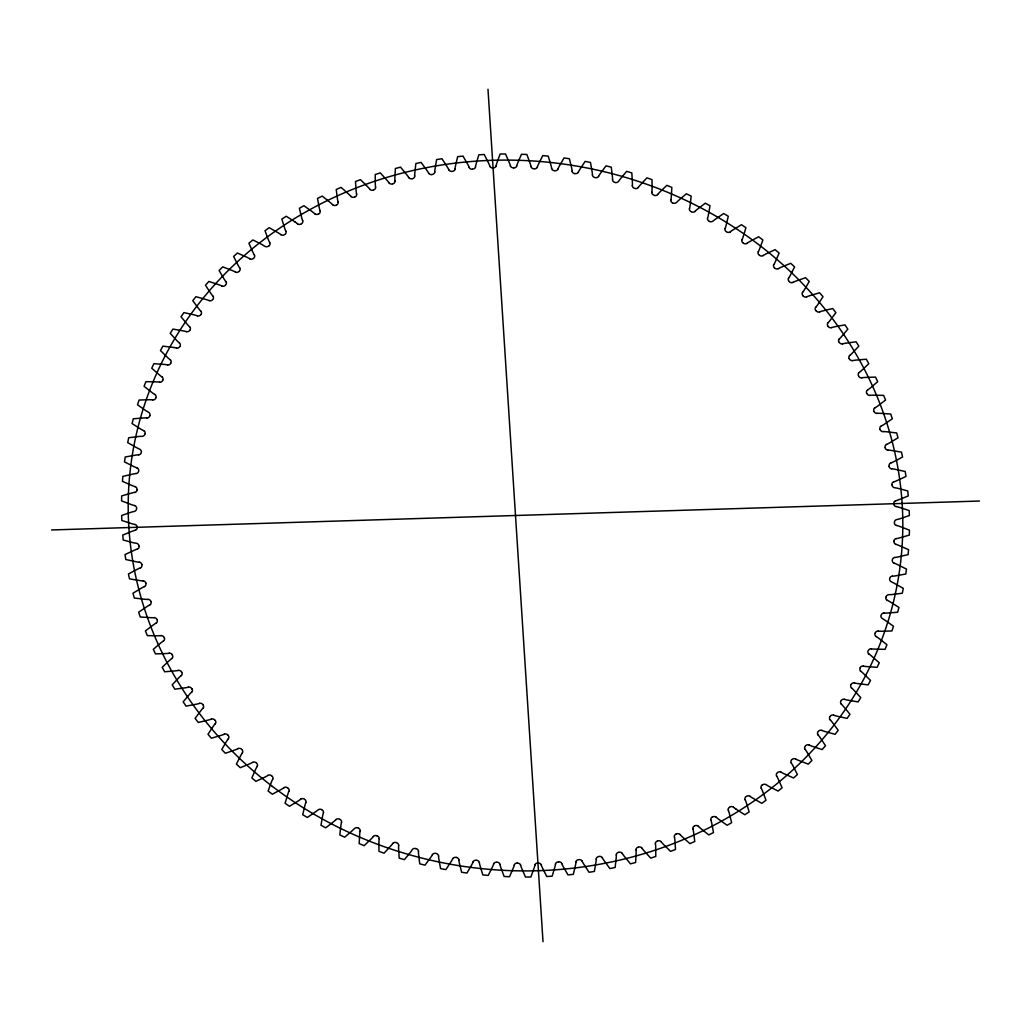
<?xml version="1.0" encoding="UTF-8"?>
<svg xmlns="http://www.w3.org/2000/svg" width="1031" height="1031" viewBox="0 0 1031 1031"><rect width="100%" height="100%" fill="white"/><g stroke="black" fill="none" stroke-linecap="round" stroke-linejoin="round"><path stroke-width="1.5" d="M136.994 489.815L137.007 489.416A3.209 2.925 8.2 0 0 135.113 486.555M894.019 541.12L893.993 541.584A3.209 2.925 8.2 0 0 895.887 544.445M145.036 433.716L144.933 434.115A3.209 2.925 8.2 0 1 142.317 436.319A120.034 109.737 8.2 0 0 138.876 436.448L128.707 437.763L128.372 439.386L127.715 442.634L136.595 447.647A120.034 109.737 8.2 0 0 139.636 449.181A3.209 2.925 8.2 0 1 141.376 452.094M885.951 597.349L886.067 596.885A3.209 2.925 8.2 0 1 888.683 594.681A120.034 109.737 8.2 0 0 892.124 594.552L902.293 593.237L902.628 591.614L903.285 588.366L894.405 583.353A120.034 109.737 8.2 0 0 891.364 581.819A3.209 2.925 8.2 0 1 889.624 578.907M149.882 415.596L149.907 415.48A3.209 2.925 8.2 0 0 148.722 412.323A120.034 109.737 8.2 0 1 145.771 410.634L137.51 404.771L138.025 403.198L139.082 400.041L149.379 399.744A120.034 109.737 8.2 0 1 152.807 399.822M149.83 415.764L149.791 415.867A3.209 2.925 8.2 0 1 147.021 418.006M162.821 380.117L162.846 380.052A3.209 2.925 8.2 0 0 162.022 376.818M162.769 380.22L162.679 380.439A3.209 2.925 8.2 0 1 159.663 382.269M170.811 363.028L170.862 362.912A3.209 2.925 8.2 0 0 170.244 359.639M860.344 667.663L860.163 668.036A3.209 2.925 8.2 0 0 860.756 671.361M189.665 330.423L189.73 330.32A3.209 2.925 8.2 0 1 186.392 331.724M268.846 245.855L268.563 246.074A3.209 2.925 8.2 0 1 264.928 246.383A120.034 109.737 8.2 0 0 262.054 244.566L252.93 239.952L251.59 241.022L248.909 243.2L252.801 252.041A120.034 109.737 8.2 0 0 254.257 254.928M762.102 785.184L762.489 784.887A3.209 2.925 8.2 0 1 766.072 784.617A120.034 109.737 8.2 0 0 768.946 786.434L778.07 791.048L779.41 789.978L782.091 787.8L778.199 778.959A120.034 109.737 8.2 0 0 776.743 776.072M712.305 817.145L712.743 816.913A3.209 2.925 8.2 0 1 716.339 817.183M318.527 213.945L318.373 214.023A3.209 2.925 8.2 0 1 314.661 213.817M676.143 834.079L676.594 833.899A3.209 2.925 8.2 0 1 680.151 834.517M354.522 197.063L354.406 197.101A3.209 2.925 8.2 0 1 350.849 196.483M598.843 856.555L598.663 856.581A3.209 2.925 8.2 0 0 596.15 858.965M431.963 174.484L432.401 174.407A3.209 2.925 8.2 0 0 434.85 172.035M472.675 169.11L472.868 169.097A3.209 2.925 8.2 0 0 475.587 166.983M558.634 861.864L558.261 861.903A3.209 2.925 8.2 0 0 555.413 864.017M493.127 167.963L493.321 167.95A3.209 2.925 8.2 0 0 496.156 165.991M51.55 529.96L979.45 501.04M492.87 167.976L492.805 167.976A3.209 2.925 8.2 0 1 489.712 166.184M517.175 863.166L517.678 863.166A3.209 2.925 8.2 0 1 520.668 865.099M513.515 167.834L513.322 167.834A3.209 2.925 8.2 0 1 510.332 165.901M574.976 173.569L575.156 173.595A3.209 2.925 8.2 0 0 578.417 172.241M456.346 857.483L455.908 857.418A3.209 2.925 8.2 0 0 452.583 858.759M415.97 848.603L415.789 848.552A3.209 2.925 8.2 0 0 412.323 849.557A120.034 109.737 8.2 0 1 410.544 852.225L404.371 859.648L402.644 859.132L399.177 858.088L398.597 848.642A120.034 109.737 8.2 0 1 398.585 845.484M416.034 848.629L416.228 848.681A3.209 2.925 8.2 0 1 418.547 851.258M377.024 835.87L376.843 835.793A3.209 2.925 8.2 0 0 373.274 836.437M377.088 835.883L377.256 835.961A3.209 2.925 8.2 0 1 379.279 838.744M321.556 809.644L321.994 809.889A3.209 2.925 8.2 0 1 323.502 812.931M709.057 221.137L709.006 221.111A3.209 2.925 8.2 0 1 707.498 218.069M294.776 221.742L286.231 216.265L283.293 218.134L281.837 219.075L284.672 228.238A120.034 109.737 8.2 0 0 285.793 231.253M736.224 809.258L744.769 814.735L747.707 812.866L749.163 811.925L746.328 802.762A120.034 109.737 8.2 0 0 745.207 799.747M789.205 281.437L789.115 281.347A3.209 2.925 8.2 0 1 788.535 278.074M241.757 749.524L241.885 749.653A3.209 2.925 8.2 0 1 242.465 752.926M803.201 295.936L802.956 295.665A3.209 2.925 8.2 0 1 802.53 292.314M227.761 735.026L228.083 735.387A3.209 2.925 8.2 0 1 228.47 738.686M816.088 310.808L816.165 310.898A3.209 2.925 8.2 0 0 819.606 311.993M214.989 720.295L214.873 720.154A3.209 2.925 8.2 0 0 211.394 719.007M828.177 326.376L827.932 326.028A3.209 2.925 8.2 0 1 827.932 322.716M202.888 704.727L203.068 704.972A3.209 2.925 8.2 0 1 203.068 708.284M839.286 342.395L839.35 342.498A3.209 2.925 8.2 0 0 842.636 343.929M191.921 688.914L191.689 688.553A3.209 2.925 8.2 0 0 188.364 687.071M181.624 672.173L181.508 671.967A3.209 2.925 8.2 0 0 178.26 670.33M849.286 358.659L849.531 359.084A3.209 2.925 8.2 0 0 852.74 360.67M172.267 654.878L172.486 655.304A3.209 2.925 8.2 0 1 171.893 658.551M858.565 375.8L858.539 375.748A3.209 2.925 8.2 0 1 859.107 372.449M866.878 393.468L866.916 393.571A3.209 2.925 8.2 0 0 869.932 395.466M164.264 637.854L164.109 637.48A3.209 2.925 8.2 0 0 161.068 635.534M145.771 583.134L145.874 583.585A3.209 2.925 8.2 0 1 144.533 586.626M885.152 447.531L885.126 447.415A3.209 2.925 8.2 0 1 886.467 444.374M141.814 564.563L141.891 565.027A3.209 2.925 8.2 0 1 140.371 567.991M889.147 466.205L889.122 466.089A3.209 2.925 8.2 0 1 890.629 463.009M138.979 546.146L138.953 545.85A3.209 2.925 8.2 0 0 136.582 543.298A120.034 109.737 8.2 0 1 133.179 542.718L123.23 540.025L123.063 538.362L122.766 535.05L132.11 531.274A120.034 109.737 8.2 0 1 135.293 530.166M892.008 484.802L892.047 485.15A3.209 2.925 8.2 0 0 894.418 487.702A120.034 109.737 8.2 0 1 897.821 488.282L907.77 490.975L907.937 492.638L908.234 495.95L898.89 499.726A120.034 109.737 8.2 0 1 895.707 500.834M137.187 527.06L137.2 527.176A3.209 2.925 8.2 0 0 134.971 524.392M487.985 89.272L543.015 941.728M137.2 527.228L137.226 527.524A3.209 2.925 8.2 0 1 135.357 530.308M876.157 636.604A3.209 2.925 8.2 0 1 875.048 633.369M876.26 636.488A120.034 109.737 8.2 0 1 879.005 638.447L886.918 644.697L886.312 646.244L885.075 649.337L874.765 649.118A120.034 109.737 8.2 0 1 871.324 648.886M875.203 632.931A3.209 2.925 8.2 0 1 878.193 631.036M878.193 631.178A120.034 109.737 8.2 0 0 881.621 631.256L891.918 630.959L892.446 629.374L893.49 626.229L885.229 620.366A120.034 109.737 8.2 0 0 882.368 618.548A3.209 2.925 8.2 0 1 880.977 615.494L881.221 615.069A3.209 2.925 8.2 0 1 883.979 612.994M883.992 613.149A120.034 109.737 8.2 0 0 887.42 613.045L897.666 612.234L898.104 610.636L898.942 607.439L890.372 601.988A120.034 109.737 8.2 0 0 887.42 600.313M887.33 600.429A3.209 2.925 8.2 0 1 885.848 597.323M889.701 578.443A3.209 2.925 8.2 0 1 892.305 576.123M892.331 576.277A120.034 109.737 8.2 0 0 895.72 575.826L905.785 574.009L906.017 572.373L906.481 569.086L897.344 564.511A120.034 109.737 8.2 0 0 894.212 563.132M894.148 563.274A3.209 2.925 8.2 0 1 892.305 560.31M892.356 559.846A3.209 2.925 8.2 0 1 894.805 557.397M894.844 557.539A120.034 109.737 8.2 0 0 898.194 556.933L908.131 554.601L908.272 552.964L908.543 549.652L899.148 545.528A120.034 109.737 8.2 0 0 895.952 544.304M893.903 541.107A3.209 2.925 8.2 0 1 896.197 538.543M896.248 538.685A120.034 109.737 8.2 0 0 899.56 537.911L909.316 535.089L909.368 533.439L909.432 530.127L899.831 526.467A120.034 109.737 8.2 0 0 896.57 525.398M896.519 525.539A3.209 2.925 8.2 0 1 894.341 522.781L894.457 522.305A3.209 2.925 8.2 0 1 896.48 519.624A120.034 109.737 8.2 0 0 899.792 518.825L909.355 515.513L909.303 513.863L909.187 510.538L899.393 507.368A120.034 109.737 8.2 0 0 896.068 506.466M896.029 506.608A3.209 2.925 8.2 0 1 893.697 503.953L893.774 503.476A3.209 2.925 8.2 0 1 895.643 500.692M891.879 484.686A3.209 2.925 8.2 0 1 893.697 481.799M893.761 481.941A120.034 109.737 8.2 0 0 896.88 480.678L905.965 476.438L905.721 474.788L905.205 471.489L895.127 469.285A120.034 109.737 8.2 0 0 891.725 468.718M891.699 468.873A3.209 2.925 8.2 0 1 889.083 466.45M890.707 463.138A120.034 109.737 8.2 0 0 893.735 461.72L902.55 457.029L902.215 455.393L901.506 452.132L891.325 450.431A120.034 109.737 8.2 0 0 887.897 450.031M887.884 450.173A3.209 2.925 8.2 0 1 885.126 447.892M886.557 444.503A120.034 109.737 8.2 0 0 889.495 442.93L898.001 437.801L897.576 436.177L896.674 432.956L886.415 431.757A120.034 109.737 8.2 0 0 882.987 431.525M882.974 431.68A3.209 2.925 8.2 0 1 880.087 429.527M879.946 429.076A3.209 2.925 8.2 0 1 881.209 425.945M881.312 426.074A120.034 109.737 8.2 0 0 884.147 424.36L892.331 418.805L891.802 417.207L890.72 414.011L880.422 413.341A120.034 109.737 8.2 0 0 876.981 413.276M876.981 413.431A3.209 2.925 8.2 0 1 873.979 411.421M873.811 410.969A3.209 2.925 8.2 0 1 874.894 407.773M874.997 407.902A120.034 109.737 8.2 0 0 877.716 406.046L885.565 400.08L884.933 398.507L883.657 395.376L873.347 395.208A120.034 109.737 8.2 0 0 869.919 395.324M866.633 393.172A3.209 2.925 8.2 0 1 867.509 389.924M867.625 390.04A120.034 109.737 8.2 0 0 870.228 388.056L877.69 381.702L876.981 380.168L875.525 377.101L865.241 377.436A120.034 109.737 8.2 0 0 861.826 377.72M861.839 377.874A3.209 2.925 8.2 0 1 858.63 376.173M859.223 372.552A120.034 109.737 8.2 0 0 861.697 370.438L868.772 363.724L867.973 362.216L866.336 359.213L856.104 360.077A120.034 109.737 8.2 0 0 852.714 360.528M849.183 358.711A3.209 2.925 8.2 0 1 849.686 355.386M849.802 355.489A120.034 109.737 8.2 0 0 852.16 353.246L858.81 346.171L857.921 344.715L856.117 341.802L845.961 343.155A120.034 109.737 8.2 0 0 842.611 343.774M838.989 342.137A3.209 2.925 8.2 0 1 839.286 338.787M839.414 338.89A120.034 109.737 8.2 0 0 841.631 336.531L847.843 329.134L846.863 327.716L844.905 324.881L834.852 326.75A120.034 109.737 8.2 0 0 831.54 327.536M831.579 327.69A3.209 2.925 8.2 0 1 828.125 326.479M828.073 322.806A120.034 109.737 8.2 0 0 830.135 320.345L835.896 312.638L834.839 311.259L832.713 308.54L822.802 310.898A120.034 109.737 8.2 0 0 819.555 311.852M815.779 310.576A3.209 2.925 8.2 0 1 815.676 307.212M815.805 307.302A120.034 109.737 8.2 0 0 817.725 304.725L823.022 296.735L821.887 295.407L819.606 292.791L809.851 295.652A120.034 109.737 8.2 0 0 806.667 296.76M806.732 296.902A3.209 2.925 8.2 0 1 803.162 296.039M802.672 292.392A120.034 109.737 8.2 0 0 804.425 289.724L809.232 281.476L808.02 280.213L805.598 277.7L796.048 281.038A120.034 109.737 8.2 0 0 792.929 282.314M793.007 282.455A3.209 2.925 8.2 0 1 789.398 281.772M788.689 278.138A120.034 109.737 8.2 0 0 790.287 275.393L794.592 266.9L793.303 265.689L790.738 263.305L781.408 267.119A120.034 109.737 8.2 0 0 778.379 268.55M778.457 268.679A3.209 2.925 8.2 0 1 774.822 268.176M774.449 267.841A3.209 2.925 8.2 0 1 773.753 264.529M773.907 264.593A120.034 109.737 8.2 0 0 775.338 261.758L779.127 253.046L777.774 251.912L775.067 249.657L765.994 253.935A120.034 109.737 8.2 0 0 763.056 255.508M763.146 255.636A3.209 2.925 8.2 0 1 759.486 255.314M759.1 255.005A3.209 2.925 8.2 0 1 758.21 251.719M758.365 251.77A120.034 109.737 8.2 0 0 759.615 248.871L762.888 239.978L761.471 238.908L758.648 236.782L749.846 241.512A120.034 109.737 8.2 0 0 747.011 243.226M747.101 243.355A3.209 2.925 8.2 0 1 743.441 243.213M743.029 242.916A3.209 2.925 8.2 0 1 741.946 239.682M742.101 239.733A120.034 109.737 8.2 0 0 743.196 236.756L745.916 227.709L744.459 226.704L741.508 224.719L733.015 229.887A120.034 109.737 8.2 0 0 730.283 231.756M730.386 231.872A3.209 2.925 8.2 0 1 726.726 231.911M726.301 231.64A3.209 2.925 8.2 0 1 725.025 228.457M725.193 228.495A120.034 109.737 8.2 0 0 726.095 225.48L728.286 216.278L726.765 215.35L723.698 213.52L715.54 219.113A120.034 109.737 8.2 0 0 712.937 221.098A3.209 2.925 8.2 0 1 709.38 221.446M707.653 218.095A120.034 109.737 8.2 0 0 708.374 215.041L710.024 205.736L708.439 204.885L705.281 203.197L697.472 209.19A120.034 109.737 8.2 0 0 694.997 211.316M695.113 211.432A3.209 2.925 8.2 0 1 691.479 211.832M691.028 211.6A3.209 2.925 8.2 0 1 689.391 208.558M689.559 208.584A120.034 109.737 8.2 0 0 690.1 205.478L691.182 196.096L689.571 195.323L686.311 193.802L678.888 200.182A120.034 109.737 8.2 0 0 676.529 202.424A3.209 2.925 8.2 0 1 673.063 203.12M672.586 202.914A3.209 2.925 8.2 0 1 670.781 199.937M670.949 199.962A120.034 109.737 8.2 0 0 671.31 196.831L671.838 187.397L670.176 186.701L666.851 185.335L659.814 192.088A120.034 109.737 8.2 0 0 657.598 194.459M657.726 194.563A3.209 2.925 8.2 0 1 654.17 195.323L653.796 195.065A3.209 2.925 8.2 0 1 651.721 192.256M651.888 192.269A120.034 109.737 8.2 0 0 652.056 189.124L652.03 179.665L650.329 179.046L646.927 177.847L640.315 184.949A120.034 109.737 8.2 0 0 638.253 187.423M638.382 187.513A3.209 2.925 8.2 0 1 634.89 188.454M634.4 188.299A3.209 2.925 8.2 0 1 632.261 185.516M632.415 185.516A120.034 109.737 8.2 0 0 632.403 182.358L631.823 172.912L630.096 172.383L626.629 171.352L620.456 178.775A120.034 109.737 8.2 0 0 618.536 181.353A3.209 2.925 8.2 0 1 615.249 182.551L614.772 182.319A3.209 2.925 8.2 0 1 612.453 179.742M612.607 179.742A120.034 109.737 8.2 0 0 612.414 176.585L611.267 167.164L609.514 166.726L605.996 165.862L600.274 173.595A120.034 109.737 8.2 0 0 598.521 176.262M598.663 176.353A3.209 2.925 8.2 0 1 595.312 177.628M594.81 177.525A3.209 2.925 8.2 0 1 592.361 174.961M592.516 174.948A120.034 109.737 8.2 0 0 592.129 171.803L590.441 162.434L588.662 162.086L585.105 161.403L579.86 169.419A120.034 109.737 8.2 0 0 578.275 172.177M574.641 173.608A3.209 2.925 8.2 0 1 572.037 171.172M572.205 171.146A120.034 109.737 8.2 0 0 571.638 168.027L569.383 158.748L567.604 158.478L564.009 157.975L559.253 166.249A120.034 109.737 8.2 0 0 557.823 169.084M557.977 169.148A3.209 2.925 8.2 0 1 554.807 170.759M554.291 170.708A3.209 2.925 8.2 0 1 551.559 168.388M551.714 168.362A120.034 109.737 8.2 0 0 550.966 165.269L548.183 156.093L546.378 155.926L542.77 155.591L538.517 164.109A120.034 109.737 8.2 0 0 537.267 167.009M537.422 167.074A3.209 2.925 8.2 0 1 534.342 168.839M533.826 168.813A3.209 2.925 8.2 0 1 530.965 166.635M531.133 166.597A120.034 109.737 8.2 0 0 530.192 163.542L526.88 154.508L525.075 154.418L521.454 154.276L517.717 163.001A120.034 109.737 8.2 0 0 516.634 165.965M516.789 166.017A3.209 2.925 8.2 0 1 513.825 167.937M510.487 165.849A120.034 109.737 8.2 0 0 509.378 162.846L505.538 153.98L503.734 153.98L500.125 154.006L496.903 162.924A120.034 109.737 8.2 0 0 496.001 165.939M489.867 166.133A120.034 109.737 8.2 0 0 488.591 163.182L484.235 154.508L482.431 154.598L478.835 154.805L476.142 163.877A120.034 109.737 8.2 0 0 475.433 166.945M472.366 169.239A3.209 2.925 8.2 0 1 469.169 167.499M469.324 167.447A120.034 109.737 8.2 0 0 467.868 164.548L463.009 156.093L461.218 156.274L457.648 156.66L455.509 165.862A120.034 109.737 8.2 0 0 454.967 168.968M455.135 168.994A3.209 2.925 8.2 0 1 452.557 171.339M452.055 171.404A3.209 2.925 8.2 0 1 448.769 169.831M448.91 169.767A120.034 109.737 8.2 0 0 447.286 166.958L441.951 158.735L440.173 159.006L436.629 159.573L435.043 168.878A120.034 109.737 8.2 0 0 434.695 172.009M431.925 174.6A3.209 2.925 8.2 0 1 428.561 173.182M428.703 173.105A120.034 109.737 8.2 0 0 426.911 170.373L421.099 162.421L419.346 162.782L415.854 163.529L414.81 172.912A120.034 109.737 8.2 0 0 414.642 176.056M414.81 176.069A3.209 2.925 8.2 0 1 412.542 178.659M412.052 178.775A3.209 2.925 8.2 0 1 408.598 177.538M408.74 177.461A120.034 109.737 8.2 0 0 406.794 174.806L400.531 167.151L398.804 167.602L395.363 168.517L394.873 177.951A120.034 109.737 8.2 0 0 394.899 181.108M395.066 181.108A3.209 2.925 8.2 0 1 392.953 183.814M392.463 183.956A3.209 2.925 8.2 0 1 388.958 182.887M389.087 182.796A120.034 109.737 8.2 0 0 386.999 180.245L380.297 172.899L378.609 173.427L375.22 174.523L375.297 183.969A120.034 109.737 8.2 0 0 375.503 187.126M375.671 187.126A3.209 2.925 8.2 0 1 373.725 189.936M373.248 190.104A3.209 2.925 8.2 0 1 369.691 189.201M369.807 189.111A120.034 109.737 8.2 0 0 367.577 186.663L360.463 179.652L358.801 180.27L355.502 181.52L356.133 190.98A120.034 109.737 8.2 0 0 356.52 194.112M356.687 194.099A3.209 2.925 8.2 0 1 354.909 197.011M350.965 196.38A120.034 109.737 8.2 0 0 348.594 194.047L341.081 187.384L339.47 188.08L336.235 189.498L337.433 198.919A120.034 109.737 8.2 0 0 338 202.05M338.168 202.024A3.209 2.925 8.2 0 1 336.57 205.014M336.119 205.233A3.209 2.925 8.2 0 1 332.485 204.692M332.601 204.589A120.034 109.737 8.2 0 0 330.088 202.372L322.213 196.083L320.641 196.857L317.509 198.442L319.249 207.798A120.034 109.737 8.2 0 0 320.01 210.891M320.177 210.865A3.209 2.925 8.2 0 1 318.759 213.945M314.764 213.701A120.034 109.737 8.2 0 0 312.135 211.613L303.913 205.723L302.392 206.574L299.364 208.314L301.645 217.58A120.034 109.737 8.2 0 0 302.586 220.634M302.753 220.608A3.209 2.925 8.2 0 1 301.516 223.74M301.091 223.998A3.209 2.925 8.2 0 1 297.431 223.83M294.776 221.742A120.034 109.737 8.2 0 1 297.521 223.701M285.948 231.202A3.209 2.925 8.2 0 1 284.904 234.411M284.492 234.681A3.209 2.925 8.2 0 1 280.832 234.694M280.922 234.565A120.034 109.737 8.2 0 0 278.061 232.748L269.22 227.683L267.815 228.689L265.006 230.725L268.369 239.733A120.034 109.737 8.2 0 0 269.671 242.685M269.813 242.633A3.209 2.925 8.2 0 1 268.975 245.894M254.412 254.876A3.209 2.925 8.2 0 1 253.755 258.175M253.381 258.485A3.209 2.925 8.2 0 1 249.747 258.858M249.824 258.729A120.034 109.737 8.2 0 0 246.783 257.183L237.414 253.02L236.138 254.167L233.599 256.474L237.993 265.122A120.034 109.737 8.2 0 0 239.63 267.944M239.772 267.867A3.209 2.925 8.2 0 1 239.308 271.205M238.96 271.54A3.209 2.925 8.2 0 1 235.364 272.094M235.429 271.952A120.034 109.737 8.2 0 0 232.297 270.56L222.709 266.861L221.51 268.073L219.113 270.496L224.011 278.937A120.034 109.737 8.2 0 0 225.802 281.669M225.944 281.592A3.209 2.925 8.2 0 1 225.673 284.943M225.351 285.303A3.209 2.925 8.2 0 1 221.781 286.038M221.845 285.896A120.034 109.737 8.2 0 0 218.649 284.659L208.868 281.437L207.734 282.713L205.491 285.252L210.878 293.448A120.034 109.737 8.2 0 0 212.824 296.09M212.953 296.013A3.209 2.925 8.2 0 1 212.889 299.377M212.579 299.737A3.209 2.925 8.2 0 1 209.074 300.652M209.125 300.511A120.034 109.737 8.2 0 0 205.865 299.441L195.929 296.696L194.872 298.023L192.784 300.678L198.635 308.604A120.034 109.737 8.2 0 0 200.736 311.156M200.865 311.066A3.209 2.925 8.2 0 1 200.993 314.429M200.71 314.816A3.209 2.925 8.2 0 1 197.269 315.898M197.308 315.757A120.034 109.737 8.2 0 0 193.996 314.842L183.918 312.599L182.951 313.978L181.018 316.736L187.32 324.365A120.034 109.737 8.2 0 0 189.562 326.814M189.691 326.724A3.209 2.925 8.2 0 1 190.026 330.075M186.431 331.582A120.034 109.737 8.2 0 0 183.067 330.835L172.886 329.095L171.997 330.526L170.244 333.374L176.971 340.694A120.034 109.737 8.2 0 0 179.355 343.027M179.471 342.923A3.209 2.925 8.2 0 1 180 346.274M179.768 346.687A3.209 2.925 8.2 0 1 176.481 348.104M176.507 347.95A120.034 109.737 8.2 0 0 173.105 347.383L162.859 346.145L162.06 347.615L160.475 350.553L167.615 357.538A120.034 109.737 8.2 0 0 170.128 359.755M170.759 363.389A3.209 2.925 8.2 0 1 167.563 364.961M167.576 364.819A120.034 109.737 8.2 0 0 164.161 364.407L153.864 363.685L153.155 365.193L151.75 368.209L159.29 374.846A120.034 109.737 8.2 0 0 161.919 376.934M159.676 382.114A120.034 109.737 8.2 0 0 156.235 381.882L145.925 381.663L145.307 383.21L144.082 386.303L151.995 392.553A120.034 109.737 8.2 0 0 154.74 394.512M154.843 394.396A3.209 2.925 8.2 0 1 155.952 397.631M155.797 398.069A3.209 2.925 8.2 0 1 152.807 399.964M147.008 417.851A120.034 109.737 8.2 0 0 143.58 417.955L133.334 418.766L132.896 420.364L132.058 423.561L140.628 429.012A120.034 109.737 8.2 0 0 143.58 430.687M143.67 430.571A3.209 2.925 8.2 0 1 145.152 433.677M141.299 452.557A3.209 2.925 8.2 0 1 138.695 454.877M138.669 454.723A120.034 109.737 8.2 0 0 135.28 455.174L125.215 456.991L124.983 458.627L124.519 461.914L133.656 466.489A120.034 109.737 8.2 0 0 136.788 467.868M136.852 467.726A3.209 2.925 8.2 0 1 138.695 470.69M138.644 471.154A3.209 2.925 8.2 0 1 136.195 473.603M136.156 473.461A120.034 109.737 8.2 0 0 132.806 474.067L122.869 476.399L122.728 478.036L122.457 481.348L131.852 485.472A120.034 109.737 8.2 0 0 135.048 486.696M137.097 489.893A3.209 2.925 8.2 0 1 134.803 492.457M134.752 492.315A120.034 109.737 8.2 0 0 131.44 493.089L121.684 495.911L121.632 497.561L121.568 500.873L131.169 504.533A120.034 109.737 8.2 0 0 134.43 505.602M134.481 505.461A3.209 2.925 8.2 0 1 136.659 508.219L136.543 508.695A3.209 2.925 8.2 0 1 134.52 511.376A120.034 109.737 8.2 0 0 131.208 512.175L121.645 515.487L121.697 517.137L121.813 520.462L131.607 523.632A120.034 109.737 8.2 0 0 134.932 524.534M139.121 546.314A3.209 2.925 8.2 0 1 137.303 549.201M137.239 549.059A120.034 109.737 8.2 0 0 134.12 550.322L125.035 554.562L125.279 556.212L125.795 559.511L135.873 561.715A120.034 109.737 8.2 0 0 139.275 562.282M139.301 562.127A3.209 2.925 8.2 0 1 141.917 564.55M140.293 567.862A120.034 109.737 8.2 0 0 137.265 569.28L128.45 573.971L128.785 575.607L129.494 578.868L139.675 580.569A120.034 109.737 8.2 0 0 143.103 580.969M143.116 580.827A3.209 2.925 8.2 0 1 145.874 583.108M144.443 586.497A120.034 109.737 8.2 0 0 141.505 588.07L132.999 593.199L133.424 594.823L134.326 598.044L144.585 599.243A120.034 109.737 8.2 0 0 148.013 599.475M148.026 599.32A3.209 2.925 8.2 0 1 150.913 601.473M151.054 601.924A3.209 2.925 8.2 0 1 149.791 605.055M149.688 604.926A120.034 109.737 8.2 0 0 146.853 606.64L138.669 612.195L139.198 613.793L140.28 616.989L150.578 617.659A120.034 109.737 8.2 0 0 154.019 617.724M154.019 617.569A3.209 2.925 8.2 0 1 157.021 619.579M157.189 620.031A3.209 2.925 8.2 0 1 156.106 623.227M156.003 623.098A120.034 109.737 8.2 0 0 153.284 624.954L145.435 630.92L146.067 632.493L147.343 635.624L157.653 635.792A120.034 109.737 8.2 0 0 161.081 635.676M164.367 637.828A3.209 2.925 8.2 0 1 163.491 641.076M163.375 640.96A120.034 109.737 8.2 0 0 160.772 642.944L153.31 649.298L154.019 650.832L155.475 653.899L165.759 653.564A120.034 109.737 8.2 0 0 169.174 653.28M169.161 653.126A3.209 2.925 8.2 0 1 172.37 654.827M171.777 658.448A120.034 109.737 8.2 0 0 169.303 660.562L162.228 667.276L163.027 668.784L164.664 671.787L174.896 670.923A120.034 109.737 8.2 0 0 178.286 670.472M181.817 672.289A3.209 2.925 8.2 0 1 181.314 675.614M181.198 675.511A120.034 109.737 8.2 0 0 178.84 677.754L172.19 684.829L173.079 686.285L174.883 689.198L185.039 687.845A120.034 109.737 8.2 0 0 188.389 687.226M192.011 688.863A3.209 2.925 8.2 0 1 191.714 692.213M191.586 692.11A120.034 109.737 8.2 0 0 189.369 694.469L183.157 701.866L184.137 703.284L186.096 706.119L196.148 704.25A120.034 109.737 8.2 0 0 199.46 703.464M199.421 703.31A3.209 2.925 8.2 0 1 202.875 704.521M202.927 708.194A120.034 109.737 8.2 0 0 200.865 710.655L195.104 718.362L196.161 719.741L198.287 722.46L208.198 720.102A120.034 109.737 8.2 0 0 211.445 719.148M215.221 720.424A3.209 2.925 8.2 0 1 215.324 723.788M215.195 723.698A120.034 109.737 8.2 0 0 213.275 726.275L207.978 734.265L209.113 735.593L211.394 738.209L221.15 735.348A120.034 109.737 8.2 0 0 224.333 734.24M224.268 734.098A3.209 2.925 8.2 0 1 227.838 734.961M228.328 738.608A120.034 109.737 8.2 0 0 226.575 741.276L221.768 749.524L222.98 750.787L225.402 753.3L234.952 749.962A120.034 109.737 8.2 0 0 238.071 748.686M237.993 748.545A3.209 2.925 8.2 0 1 241.602 749.228M242.311 752.862A120.034 109.737 8.2 0 0 240.713 755.607L236.408 764.1L237.697 765.311L240.262 767.695L249.592 763.881A120.034 109.737 8.2 0 0 252.621 762.45M252.543 762.321A3.209 2.925 8.2 0 1 256.178 762.824M256.551 763.159A3.209 2.925 8.2 0 1 257.247 766.471M257.093 766.407A120.034 109.737 8.2 0 0 255.662 769.242L251.873 777.954L253.226 779.088L255.933 781.343L265.006 777.065A120.034 109.737 8.2 0 0 267.944 775.492M267.854 775.364A3.209 2.925 8.2 0 1 271.514 775.686M271.9 775.995A3.209 2.925 8.2 0 1 272.79 779.281M272.635 779.23A120.034 109.737 8.2 0 0 271.385 782.129L268.112 791.022L269.529 792.092L272.352 794.218L281.154 789.488A120.034 109.737 8.2 0 0 283.989 787.774M283.899 787.645A3.209 2.925 8.2 0 1 287.559 787.787M287.971 788.084A3.209 2.925 8.2 0 1 289.054 791.318M288.899 791.267A120.034 109.737 8.2 0 0 287.804 794.244L285.084 803.291L286.541 804.296L289.492 806.281L297.985 801.113A120.034 109.737 8.2 0 0 300.717 799.244M300.614 799.128A3.209 2.925 8.2 0 1 304.274 799.089M304.699 799.36A3.209 2.925 8.2 0 1 305.975 802.543M305.807 802.505A120.034 109.737 8.2 0 0 304.905 805.52L302.714 814.722L304.235 815.65L307.302 817.48L315.46 811.887A120.034 109.737 8.2 0 0 318.064 809.902A3.209 2.925 8.2 0 1 321.62 809.554M323.347 812.905A120.034 109.737 8.2 0 0 322.626 815.959L320.976 825.264L322.561 826.115L325.719 827.803L333.529 821.81A120.034 109.737 8.2 0 0 336.003 819.684M335.887 819.568A3.209 2.925 8.2 0 1 339.521 819.168M339.972 819.4A3.209 2.925 8.2 0 1 341.609 822.442M341.441 822.416A120.034 109.737 8.2 0 0 340.9 825.522L339.818 834.904L341.429 835.677L344.689 837.198L352.112 830.818A120.034 109.737 8.2 0 0 354.471 828.576A3.209 2.925 8.2 0 1 357.937 827.88M358.414 828.086A3.209 2.925 8.2 0 1 360.219 831.063M360.051 831.038A120.034 109.737 8.2 0 0 359.69 834.169L359.162 843.603L360.824 844.299L364.149 845.665L371.186 838.912A120.034 109.737 8.2 0 0 373.402 836.541M379.112 838.731A120.034 109.737 8.2 0 0 378.944 841.876L378.97 851.335L380.671 851.954L384.073 853.153L390.685 846.051A120.034 109.737 8.2 0 0 392.747 843.577M392.618 843.487A3.209 2.925 8.2 0 1 396.11 842.546M396.6 842.701A3.209 2.925 8.2 0 1 398.739 845.484M418.393 851.258A120.034 109.737 8.2 0 0 418.586 854.415L419.733 863.836L421.486 864.274L425.004 865.138L430.726 857.405A120.034 109.737 8.2 0 0 432.479 854.738M432.337 854.647A3.209 2.925 8.2 0 1 435.688 853.372M436.19 853.475A3.209 2.925 8.2 0 1 438.639 856.039M438.484 856.052A120.034 109.737 8.2 0 0 438.871 859.197L440.559 868.566L442.338 868.914L445.895 869.597L451.14 861.581A120.034 109.737 8.2 0 0 452.725 858.823M456.359 857.392A3.209 2.925 8.2 0 1 458.963 859.828M458.795 859.854A120.034 109.737 8.2 0 0 459.362 862.973L461.617 872.252L463.396 872.522L466.991 873.025L471.747 864.751A120.034 109.737 8.2 0 0 473.177 861.916M473.023 861.852A3.209 2.925 8.2 0 1 476.193 860.241M476.709 860.292A3.209 2.925 8.2 0 1 479.441 862.612M479.286 862.638A120.034 109.737 8.2 0 0 480.034 865.731L482.817 874.907L484.622 875.074L488.23 875.409L492.483 866.891A120.034 109.737 8.2 0 0 493.733 863.991M493.578 863.926A3.209 2.925 8.2 0 1 496.658 862.161M497.174 862.187A3.209 2.925 8.2 0 1 500.035 864.365M499.867 864.403A120.034 109.737 8.2 0 0 500.808 867.458L504.12 876.492L505.925 876.582L509.546 876.724L513.283 867.999A120.034 109.737 8.2 0 0 514.366 865.035M514.211 864.983A3.209 2.925 8.2 0 1 517.175 863.063M520.513 865.151A120.034 109.737 8.2 0 0 521.622 868.154L525.462 877.02L527.266 877.02L530.875 876.994L534.097 868.076A120.034 109.737 8.2 0 0 534.999 865.061M534.844 865.009A3.209 2.925 8.2 0 1 537.679 862.947L538.195 863.024A3.209 2.925 8.2 0 1 541.288 864.816M541.133 864.867A120.034 109.737 8.2 0 0 542.409 867.818L546.765 876.492L548.569 876.402L552.165 876.195L554.858 867.123A120.034 109.737 8.2 0 0 555.567 864.055M558.634 861.761A3.209 2.925 8.2 0 1 561.831 863.501M561.676 863.553A120.034 109.737 8.2 0 0 563.132 866.452L567.991 874.907L569.782 874.726L573.352 874.34L575.491 865.138A120.034 109.737 8.2 0 0 576.033 862.032M575.865 862.006A3.209 2.925 8.2 0 1 578.443 859.661M578.945 859.596A3.209 2.925 8.2 0 1 582.231 861.169M582.09 861.233A120.034 109.737 8.2 0 0 583.714 864.042L589.049 872.265L590.827 871.994L594.371 871.427L595.957 862.122A120.034 109.737 8.2 0 0 596.305 858.991M599.075 856.4A3.209 2.925 8.2 0 1 602.439 857.818M602.297 857.895A120.034 109.737 8.2 0 0 604.089 860.627L609.901 868.579L611.654 868.218L615.146 867.471L616.19 858.088A120.034 109.737 8.2 0 0 616.358 854.944M616.19 854.931A3.209 2.925 8.2 0 1 618.458 852.341M618.948 852.225A3.209 2.925 8.2 0 1 622.402 853.462M622.26 853.539A120.034 109.737 8.2 0 0 624.206 856.194L630.469 863.849L632.196 863.398L635.637 862.483L636.127 853.049A120.034 109.737 8.2 0 0 636.101 849.892M635.934 849.892A3.209 2.925 8.2 0 1 638.047 847.186M638.537 847.044A3.209 2.925 8.2 0 1 642.042 848.113M641.913 848.204A120.034 109.737 8.2 0 0 644.001 850.755L650.703 858.101L652.391 857.573L655.78 856.477L655.703 847.031A120.034 109.737 8.2 0 0 655.497 843.874M655.329 843.874A3.209 2.925 8.2 0 1 657.275 841.064M657.752 840.896A3.209 2.925 8.2 0 1 661.309 841.799M661.193 841.889A120.034 109.737 8.2 0 0 663.423 844.337L670.537 851.348L672.199 850.73L675.498 849.48L674.867 840.02A120.034 109.737 8.2 0 0 674.48 836.888M674.313 836.901A3.209 2.925 8.2 0 1 676.091 833.989M680.035 834.62A120.034 109.737 8.2 0 0 682.406 836.953L689.919 843.616L691.53 842.92L694.765 841.502L693.567 832.081A120.034 109.737 8.2 0 0 693 828.95M692.832 828.976A3.209 2.925 8.2 0 1 694.43 825.986M694.881 825.767A3.209 2.925 8.2 0 1 698.515 826.308M698.399 826.411A120.034 109.737 8.2 0 0 700.912 828.628L708.787 834.917L710.359 834.143L713.491 832.558L711.751 823.202A120.034 109.737 8.2 0 0 710.99 820.109M710.823 820.135A3.209 2.925 8.2 0 1 712.241 817.055M716.236 817.299A120.034 109.737 8.2 0 0 718.865 819.387L727.087 825.277L728.608 824.426L731.636 822.686L729.355 813.42A120.034 109.737 8.2 0 0 728.414 810.366M728.247 810.392A3.209 2.925 8.2 0 1 729.484 807.26M729.909 807.002A3.209 2.925 8.2 0 1 733.569 807.17M736.224 809.258A120.034 109.737 8.2 0 1 733.479 807.299M745.052 799.798A3.209 2.925 8.2 0 1 746.096 796.589M746.508 796.319A3.209 2.925 8.2 0 1 750.168 796.306M750.078 796.435A120.034 109.737 8.2 0 0 752.939 798.252L761.78 803.317L763.185 802.311L765.994 800.275L762.631 791.267A120.034 109.737 8.2 0 0 761.329 788.315M761.187 788.367A3.209 2.925 8.2 0 1 762.025 785.107M776.588 776.124A3.209 2.925 8.2 0 1 777.245 772.825M777.619 772.515A3.209 2.925 8.2 0 1 781.253 772.142M781.176 772.271A120.034 109.737 8.2 0 0 784.217 773.817L793.586 777.98L794.862 776.833L797.401 774.526L793.007 765.878A120.034 109.737 8.2 0 0 791.37 763.056M791.228 763.133A3.209 2.925 8.2 0 1 791.692 759.795M792.04 759.46A3.209 2.925 8.2 0 1 795.636 758.906M795.571 759.048A120.034 109.737 8.2 0 0 798.703 760.44L808.291 764.139L809.49 762.927L811.887 760.504L806.989 752.063A120.034 109.737 8.2 0 0 805.198 749.331M805.056 749.408A3.209 2.925 8.2 0 1 805.327 746.057M805.649 745.697A3.209 2.925 8.2 0 1 809.219 744.962M809.155 745.104A120.034 109.737 8.2 0 0 812.351 746.341L822.132 749.563L823.266 748.287L825.509 745.748L820.122 737.552A120.034 109.737 8.2 0 0 818.176 734.91M818.047 734.987A3.209 2.925 8.2 0 1 818.111 731.623M818.421 731.263A3.209 2.925 8.2 0 1 821.926 730.348M821.875 730.489A120.034 109.737 8.2 0 0 825.135 731.559L835.071 734.304L836.128 732.977L838.216 730.322L832.365 722.396A120.034 109.737 8.2 0 0 830.264 719.844M830.135 719.934A3.209 2.925 8.2 0 1 830.007 716.571M830.29 716.184A3.209 2.925 8.2 0 1 833.731 715.102M833.692 715.243A120.034 109.737 8.2 0 0 837.004 716.158L847.082 718.401L848.049 717.022L849.982 714.264L843.68 706.635A120.034 109.737 8.2 0 0 841.438 704.186M841.309 704.276A3.209 2.925 8.2 0 1 840.974 700.925M841.244 700.526A3.209 2.925 8.2 0 1 844.608 699.276M844.569 699.418A120.034 109.737 8.2 0 0 847.933 700.165L858.114 701.905L859.003 700.474L860.756 697.626L854.029 690.306A120.034 109.737 8.2 0 0 851.645 687.973M851.529 688.077A3.209 2.925 8.2 0 1 851 684.726M851.232 684.313A3.209 2.925 8.2 0 1 854.519 682.896M854.493 683.05A120.034 109.737 8.2 0 0 857.895 683.617L868.141 684.855L868.94 683.385L870.525 680.447L863.385 673.462A120.034 109.737 8.2 0 0 860.872 671.245M860.241 667.611A3.209 2.925 8.2 0 1 863.437 666.039M863.424 666.181A120.034 109.737 8.2 0 0 866.839 666.593L877.136 667.315L877.845 665.807L879.25 662.791L871.711 656.154A120.034 109.737 8.2 0 0 869.081 654.066M868.978 654.182A3.209 2.925 8.2 0 1 868.05 650.909L868.347 650.509A3.209 2.925 8.2 0 1 871.337 648.731M272.403 786.434A387.952 354.69 8.2 0 0 898.169 579.229A387.952 354.69 8.2 0 0 375.928 180.837A387.952 354.69 8.2 0 0 272.403 786.434"/></g></svg>
